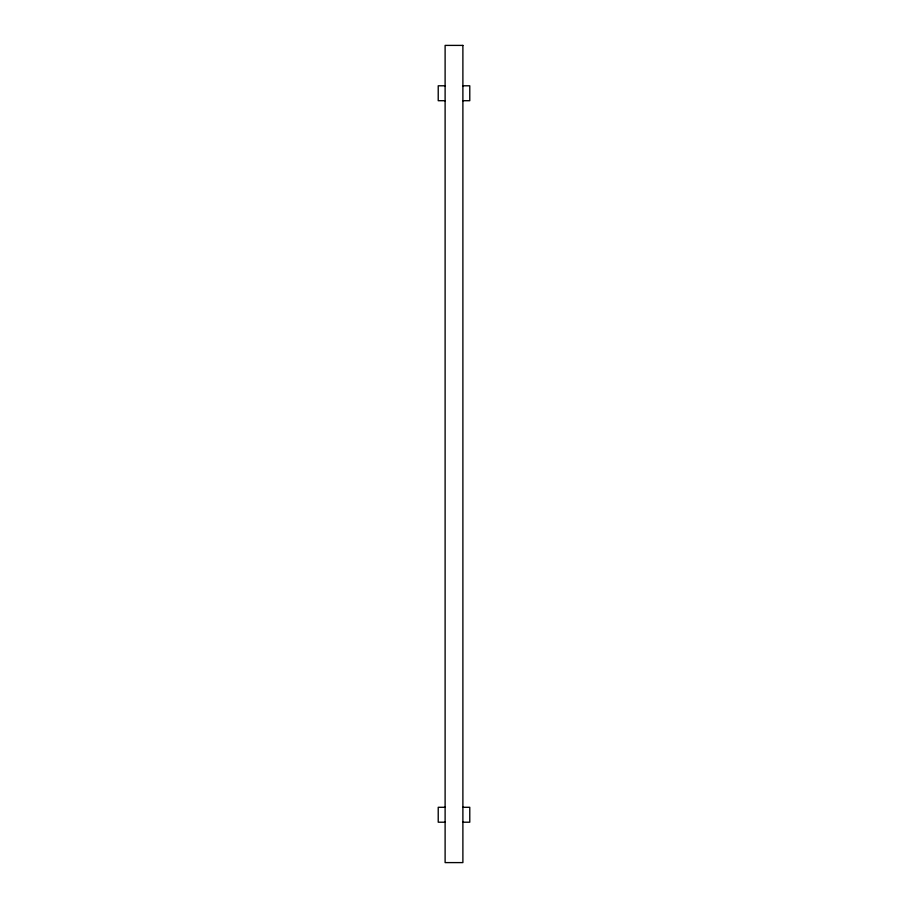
<?xml version="1.0" encoding="UTF-8"?>
<svg xmlns="http://www.w3.org/2000/svg" width="908" height="908" viewBox="0 0 908 908"><rect width="100%" height="100%" fill="white"/><g stroke="black" fill="none" stroke-linecap="round" stroke-linejoin="round"><path stroke-width="1.36" d="M445.09 85.795L438.224 85.795L438.224 100.709L445.09 100.709M462.91 85.795L469.776 85.795L469.776 100.709L462.91 100.709M445.09 807.291L438.224 807.291L438.224 822.205L445.09 822.205M462.91 807.291L469.776 807.291L469.776 822.205L462.91 822.205M462.887 45.4L445.113 45.4L445.113 862.6L462.887 862.6L462.887 45.4"/></g></svg>
